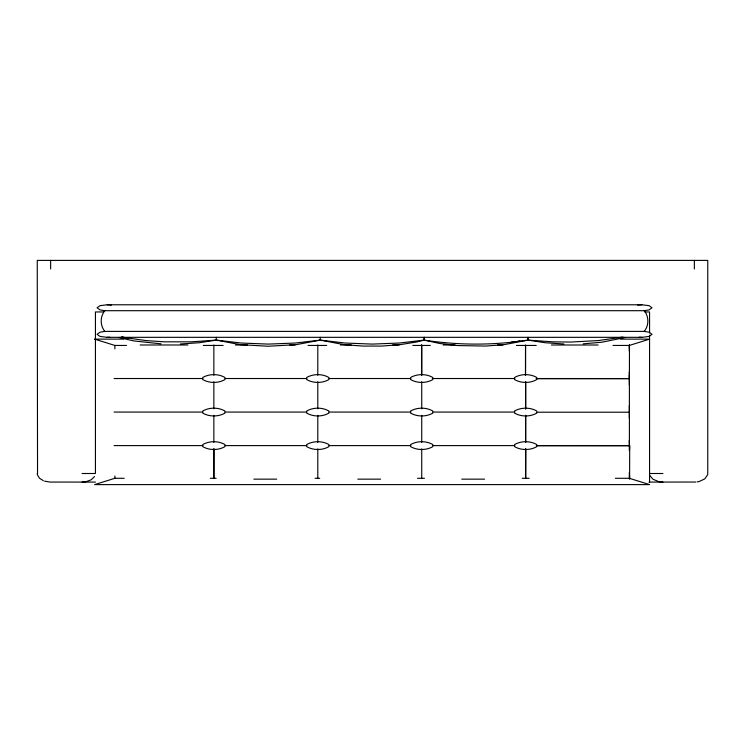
<?xml version="1.0" encoding="UTF-8"?>
<svg xmlns="http://www.w3.org/2000/svg" width="745" height="745" viewBox="0 0 745 745"><rect width="100%" height="100%" fill="white"/><g stroke="black" fill="none" stroke-linecap="round" stroke-linejoin="round"><path stroke-width="1.12" d="M213.936 448.835L213.862 478.355L213.852 448.835M525.458 375.303L525.542 344.991L525.56 375.303M525.746 448.779L525.663 478.309L525.681 448.835M629.488 345.019L629.395 378.562L536.214 378.535M94.55 476.577L91.002 479.882L86.178 481.661A20.366 20.366 0 0 1 82.043 482.08M104.822 310.702L100.026 309.92L97.064 307.787L100.026 305.655L107.196 304.779L641.873 304.779L649.035 305.655L652.005 307.787L649.035 309.92L644.239 310.702L104.822 310.702C99.998 316.588 99.998 325.509 104.822 331.395L644.239 331.395L649.035 332.186L652.005 334.309L649.035 336.442L641.873 337.327L107.196 337.327L100.026 336.442L97.064 334.309L100.026 332.186L104.822 331.395M644.239 331.395C649.072 325.509 649.072 316.588 644.239 310.702M202.649 377.557C209.112 373.664 218.602 373.664 225.055 377.557M225.055 379.494C218.602 383.396 209.112 383.396 202.649 379.494M202.649 411.1C209.112 407.198 218.602 407.198 225.055 411.1M225.055 413.037C218.602 416.93 209.112 416.93 202.649 413.037M202.649 444.635C209.112 440.742 218.602 440.742 225.055 444.635M306.595 377.557C313.049 373.664 322.538 373.664 329.001 377.557M225.055 446.572C218.602 450.474 209.112 450.474 202.649 446.572M329.001 379.494C322.538 383.396 313.049 383.396 306.595 379.494M306.595 411.1C313.049 407.198 322.538 407.198 329.001 411.1M329.001 413.037C322.538 416.93 313.049 416.93 306.595 413.037M306.595 444.635C313.049 440.742 322.538 440.742 329.001 444.635M410.532 377.557C416.986 373.664 426.485 373.664 432.938 377.557M329.001 446.572C322.538 450.474 313.049 450.474 306.595 446.572M432.938 379.494C426.485 383.396 416.986 383.396 410.532 379.494M410.532 411.1C416.986 407.198 426.485 407.198 432.938 411.1M432.938 413.037C426.485 416.93 416.986 416.93 410.532 413.037M410.532 444.635C416.986 440.742 426.485 440.742 432.938 444.635M514.469 377.557C520.932 373.664 530.421 373.664 536.884 377.557M432.938 446.572C426.485 450.474 416.986 450.474 410.532 446.572M536.884 379.494C530.421 383.396 520.932 383.396 514.469 379.494M514.469 411.1C520.932 407.198 530.421 407.198 536.884 411.1M536.884 413.037C530.421 416.93 520.932 416.93 514.469 413.037M514.469 444.635C520.932 440.742 530.421 440.742 536.884 444.635M536.884 446.572C530.421 450.474 520.932 450.474 514.469 446.572M124.201 478.29L114.888 478.29L94.624 484.604L649.566 484.604L629.302 478.29L615.333 478.29M613.005 345.447L629.302 345.447L649.566 339.124L620.473 339.124M625.483 337.438L601.709 342.244L583.214 343.836M424.063 337.308L424.063 340.111C455.828 344.954 488.292 345.475 520.159 341.163L511.694 342.141L528.121 340.111L504.132 344.656L485.675 346.071L457.234 345.54L439.531 343.445L424.175 340.111L399.404 343.026L372.211 344.097L345.028 343.026L320.238 340.111L296.249 344.656L268.265 346.248L240.281 344.656L216.292 340.111L191.512 341.834L164.328 341.825L145.918 340.577L122.161 337.206M424.184 337.308L424.184 340.111L416.855 341.927L400.195 344.656L381.738 346.071L362.675 346.071L344.218 344.656L320.238 340.111L295.448 343.026L268.265 344.097L241.082 343.026L216.292 340.111L199.157 342.737L180.346 344.004M622.978 337.038L598.3 340.577L570.633 342.057L552.716 341.834L527.935 340.111L527.972 337.308L528 340.111L545.172 342.737L563.956 344.004M637.618 305.078L641.873 304.779M695.755 482.034L648.96 482.08M107.196 337.327L109.813 337.224M103.574 311.959L95.434 311.959L95.434 473.503L82.043 473.503M644.919 311.959L649.566 311.959L649.566 332.875M94.624 339.124L123.707 339.124M140.153 344.991L187.964 344.991M235.411 344.991L247.34 344.991M289.74 344.991L295.15 344.991M340.446 344.991L351.286 344.991M392.596 344.991L399.096 344.991M443.182 344.991L455.111 344.991M497.502 344.991L502.922 344.991M551.44 345L598.161 345.01M94.969 339.226L114.888 345.447L126.529 345.447M203.338 345.447L223.118 345.447M308.085 345.447L326.701 345.447M412.823 345.447L430.284 345.447M516.406 345.447L536.195 345.447M114.097 378.525L203.087 378.525M224.618 378.525L307.033 378.525M328.564 378.525L410.979 378.525M432.389 378.525L514.916 378.525M536.372 378.665L629.395 378.665M114.097 412.069L203.087 412.069M224.618 412.069L307.033 412.069M328.564 412.069L410.97 412.069M432.5 412.069L514.916 412.069M536.372 412.209L629.395 412.209M114.097 445.603L203.18 445.603M224.618 445.603L307.033 445.603M328.564 445.603L410.97 445.603M432.5 445.603L514.916 445.603M536.521 445.557L629.693 445.585L629.6 479.128L629.6 475.673M536.372 445.743L629.6 445.743L629.6 449.198M697.143 481.894A19.426 19.426 0 0 0 699.155 481.512L704.761 478.905L707.582 474.844A5.578 5.578 0 0 0 707.75 473.503L707.75 260.396L37.25 260.396L37.539 473.503M649.584 473.503L662.957 473.503M210.323 478.29L216.143 478.29M315.06 478.29L319.717 478.29M417.479 478.29L424.464 478.29M522.226 478.29L529.211 478.29M253.859 479.147L276.702 479.147M357.805 479.147L380.639 479.147M461.742 479.147L484.585 479.147M44.56 481.149L49.943 482.071L95.434 482.08M107.196 304.779L111.443 305.078M639.247 337.224L641.873 337.327M161.06 343.836L133.914 340.949L118.706 337.438M121.239 337.038L128.494 338.277L122.199 337.196M43.35 480.702L39.41 478.178L37.418 474.844A5.578 5.578 0 0 1 37.25 473.503M650.022 475.72L653.002 479.24L658.822 481.661A20.366 20.366 0 0 0 662.957 482.08M694.359 260.396L694.359 268.973M649.566 335.203L649.566 482.071M629.395 344.991L629.395 348.464M629.395 375.089L629.395 445.743M629.302 345.447L629.302 351.221M629.302 372.016L629.302 384.718M629.302 405.513L629.302 418.215M629.302 440.165L629.302 450.557M629.302 472.507L629.302 478.29M525.681 381.757L525.681 408.837M525.681 415.291L525.681 442.381M525.625 381.896L525.625 408.977M525.625 415.431L525.625 442.521M421.745 344.991L421.745 375.303M421.735 381.757L421.735 408.837M421.735 415.291L421.735 442.381M421.735 448.835L421.735 478.355M421.623 344.991L421.623 375.303M320.238 337.308L320.238 340.111M317.798 344.991L317.798 375.303M317.798 381.757L317.798 408.837M317.798 415.291L317.798 442.381M317.798 448.835L317.798 478.355M216.292 337.308L216.292 340.111M213.852 344.991L213.852 375.303M213.852 381.757L213.852 408.837M213.852 415.291L213.852 442.381M114.888 345.447L114.888 348.911M114.888 475.971L114.888 478.29M50.641 260.396L50.641 268.973"/></g></svg>
